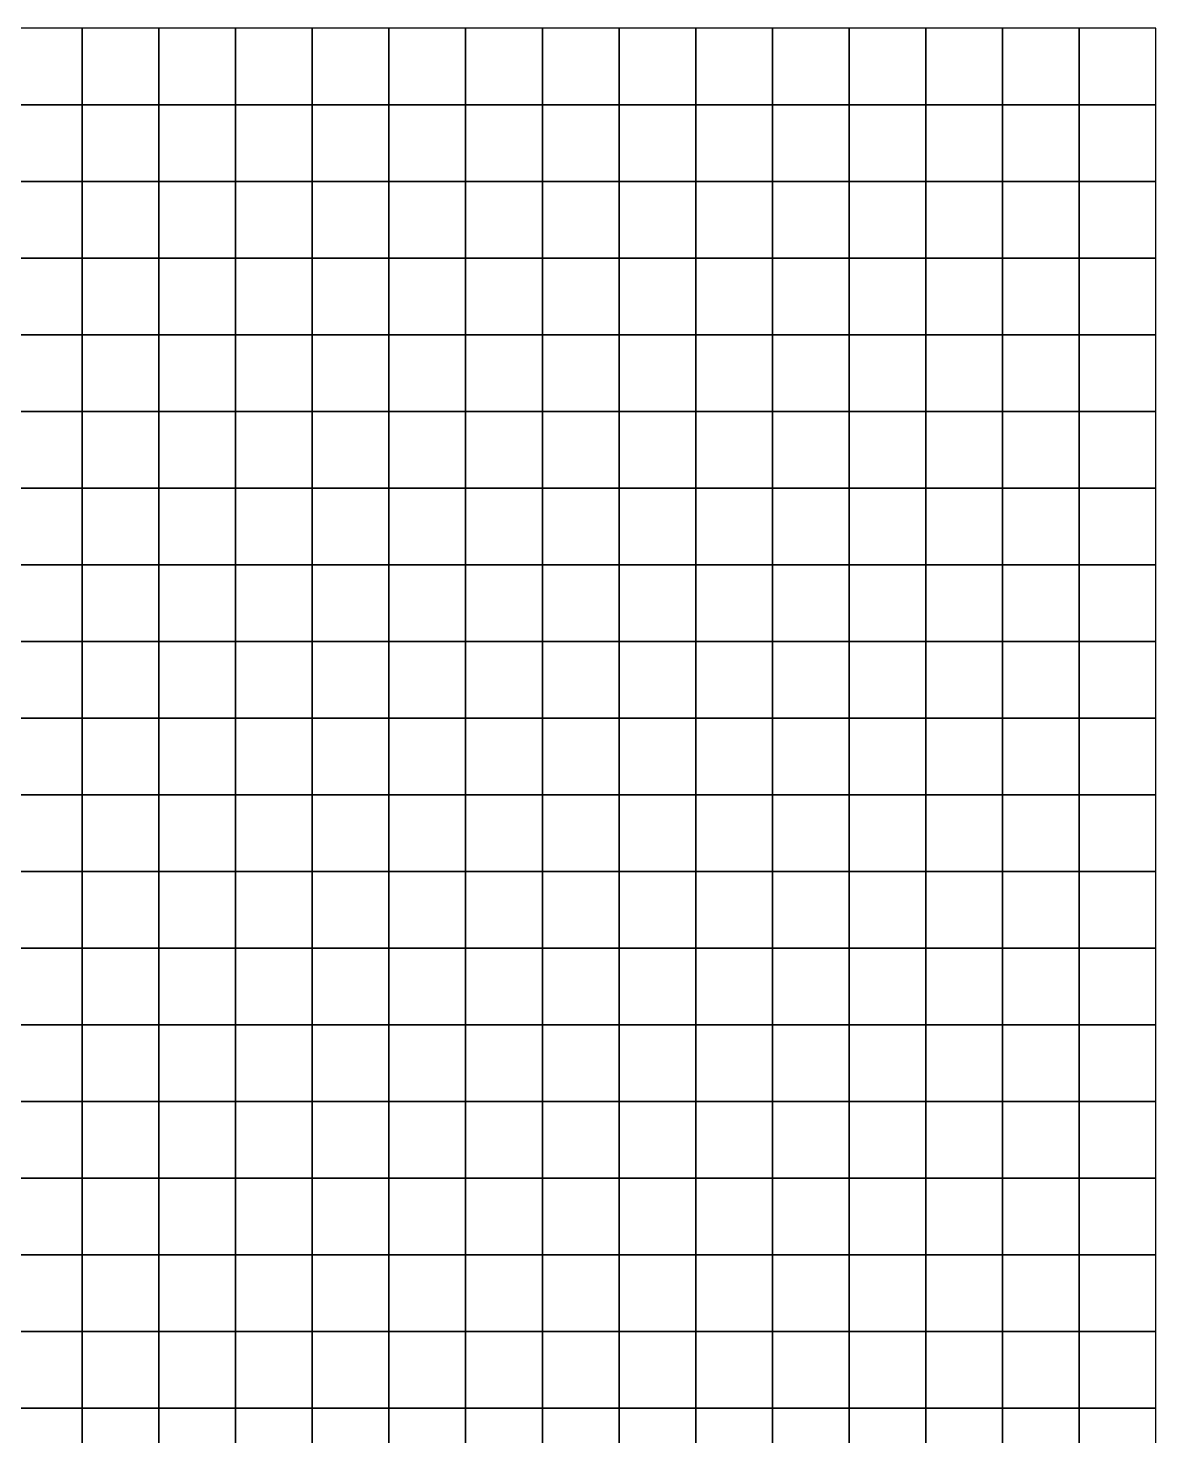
# Model space of a CAD drawing. Header units: metres. Extents: x 479850 to 482750, y 6959850 to 6961650.
# Drawn here: x 482015 to 482750, y 6960732 to 6961650 of the extents above; entities that cross this region are included whole.
import ezdxf

# ---------------------------------------------------------------- set-up
doc = ezdxf.new("R2010")
doc.units = ezdxf.units.M

msp = doc.modelspace()

# ---------------------------------------------------------------- linework, layer by layer
at = {"layer": 'GWL'}
for points in [[(482000, 6961600, 9.42), (482050, 6961600, 9.43), (482050, 6961650, 9.65), (482000, 6961650, 9.66)], [(482050, 6961600, 9.43), (482100, 6961600, 9.41), (482100, 6961650, 9.63), (482050, 6961650, 9.65)], [(482100, 6961600, 9.41), (482150, 6961600, 9.39), (482150, 6961650, 9.6), (482100, 6961650, 9.63)], [(482150, 6961600, 9.39), (482200, 6961600, 9.34), (482200, 6961650, 9.54), (482150, 6961650, 9.6)], [(482200, 6961600, 9.34), (482250, 6961600, 9.28), (482250, 6961650, 9.47), (482200, 6961650, 9.54)], [(482250, 6961600, 9.28), (482300, 6961600, 9.2), (482300, 6961650, 9.38), (482250, 6961650, 9.47)], [(482300, 6961600, 9.2), (482350, 6961600, 9.11), (482350, 6961650, 9.27), (482300, 6961650, 9.38)], [(482350, 6961600, 9.11), (482400, 6961600, 8.99), (482400, 6961650, 9.14), (482350, 6961650, 9.27)], [(482400, 6961600, 8.99), (482450, 6961600, 8.85), (482450, 6961650, 9), (482400, 6961650, 9.14)], [(482450, 6961600, 8.85), (482500, 6961600, 8.7), (482500, 6961650, 8.83), (482450, 6961650, 9)], [(482500, 6961600, 8.7), (482550, 6961600, 8.53), (482550, 6961650, 8.65), (482500, 6961650, 8.83)], [(482550, 6961600, 8.53), (482600, 6961600, 8.34), (482600, 6961650, 8.45), (482550, 6961650, 8.65)], [(482600, 6961600, 8.34), (482650, 6961600, 8.13), (482650, 6961650, 8.23), (482600, 6961650, 8.45)], [(482650, 6961600, 8.13), (482700, 6961600, 7.9), (482700, 6961650, 8), (482650, 6961650, 8.23)], [(482700, 6961600, 7.9), (482750, 6961600, 7.67), (482750, 6961650, 7.75), (482700, 6961650, 8)], [(482000, 6961550, 9.19), (482050, 6961550, 9.2), (482050, 6961600, 9.43), (482000, 6961600, 9.42)], [(482050, 6961550, 9.2), (482100, 6961550, 9.19), (482100, 6961600, 9.41), (482050, 6961600, 9.43)], [(482100, 6961550, 9.19), (482150, 6961550, 9.17), (482150, 6961600, 9.39), (482100, 6961600, 9.41)], [(482150, 6961550, 9.17), (482200, 6961550, 9.14), (482200, 6961600, 9.34), (482150, 6961600, 9.39)], [(482200, 6961550, 9.14), (482250, 6961550, 9.09), (482250, 6961600, 9.28), (482200, 6961600, 9.34)], [(482250, 6961550, 9.09), (482300, 6961550, 9.02), (482300, 6961600, 9.2), (482250, 6961600, 9.28)], [(482300, 6961550, 9.02), (482350, 6961550, 8.94), (482350, 6961600, 9.11), (482300, 6961600, 9.2)], [(482350, 6961550, 8.94), (482400, 6961550, 8.83), (482400, 6961600, 8.99), (482350, 6961600, 9.11)], [(482400, 6961550, 8.83), (482450, 6961550, 8.7), (482450, 6961600, 8.85), (482400, 6961600, 8.99)], [(482450, 6961550, 8.7), (482500, 6961550, 8.56), (482500, 6961600, 8.7), (482450, 6961600, 8.85)], [(482500, 6961550, 8.56), (482550, 6961550, 8.4), (482550, 6961600, 8.53), (482500, 6961600, 8.7)], [(482550, 6961550, 8.4), (482600, 6961550, 8.22), (482600, 6961600, 8.34), (482550, 6961600, 8.53)], [(482600, 6961550, 8.22), (482650, 6961550, 8.02), (482650, 6961600, 8.13), (482600, 6961600, 8.34)], [(482650, 6961550, 8.02), (482700, 6961550, 7.8), (482700, 6961600, 7.9), (482650, 6961600, 8.13)], [(482700, 6961550, 7.8), (482750, 6961550, 7.57), (482750, 6961600, 7.67), (482700, 6961600, 7.9)], [(482000, 6961500, 8.95), (482050, 6961500, 8.96), (482050, 6961550, 9.2), (482000, 6961550, 9.19)], [(482050, 6961500, 8.96), (482100, 6961500, 8.96), (482100, 6961550, 9.19), (482050, 6961550, 9.2)], [(482100, 6961500, 8.96), (482150, 6961500, 8.96), (482150, 6961550, 9.17), (482100, 6961550, 9.19)], [(482150, 6961500, 8.96), (482200, 6961500, 8.93), (482200, 6961550, 9.14), (482150, 6961550, 9.17)], [(482200, 6961500, 8.93), (482250, 6961500, 8.89), (482250, 6961550, 9.09), (482200, 6961550, 9.14)], [(482250, 6961500, 8.89), (482300, 6961500, 8.83), (482300, 6961550, 9.02), (482250, 6961550, 9.09)], [(482300, 6961500, 8.83), (482350, 6961500, 8.76), (482350, 6961550, 8.94), (482300, 6961550, 9.02)], [(482350, 6961500, 8.76), (482400, 6961500, 8.66), (482400, 6961550, 8.83), (482350, 6961550, 8.94)], [(482400, 6961500, 8.66), (482450, 6961500, 8.55), (482450, 6961550, 8.7), (482400, 6961550, 8.83)], [(482450, 6961500, 8.55), (482500, 6961500, 8.41), (482500, 6961550, 8.56), (482450, 6961550, 8.7)], [(482500, 6961500, 8.41), (482550, 6961500, 8.26), (482550, 6961550, 8.4), (482500, 6961550, 8.56)], [(482550, 6961500, 8.26), (482600, 6961500, 8.09), (482600, 6961550, 8.22), (482550, 6961550, 8.4)], [(482600, 6961500, 8.09), (482650, 6961500, 7.9), (482650, 6961550, 8.02), (482600, 6961550, 8.22)], [(482650, 6961500, 7.9), (482700, 6961500, 7.7), (482700, 6961550, 7.8), (482650, 6961550, 8.02)], [(482700, 6961500, 7.7), (482750, 6961500, 7.48), (482750, 6961550, 7.57), (482700, 6961550, 7.8)], [(482000, 6961450, 8.7), (482050, 6961450, 8.72), (482050, 6961500, 8.96), (482000, 6961500, 8.95)], [(482050, 6961450, 8.72), (482100, 6961450, 8.73), (482100, 6961500, 8.96), (482050, 6961500, 8.96)], [(482100, 6961450, 8.73), (482150, 6961450, 8.73), (482150, 6961500, 8.96), (482100, 6961500, 8.96)], [(482150, 6961450, 8.73), (482200, 6961450, 8.72), (482200, 6961500, 8.93), (482150, 6961500, 8.96)], [(482200, 6961450, 8.72), (482250, 6961450, 8.69), (482250, 6961500, 8.89), (482200, 6961500, 8.93)], [(482250, 6961450, 8.69), (482300, 6961450, 8.64), (482300, 6961500, 8.83), (482250, 6961500, 8.89)], [(482300, 6961450, 8.64), (482350, 6961450, 8.57), (482350, 6961500, 8.76), (482300, 6961500, 8.83)], [(482350, 6961450, 8.57), (482400, 6961450, 8.49), (482400, 6961500, 8.66), (482350, 6961500, 8.76)], [(482400, 6961450, 8.49), (482450, 6961450, 8.38), (482450, 6961500, 8.55), (482400, 6961500, 8.66)], [(482450, 6961450, 8.38), (482500, 6961450, 8.26), (482500, 6961500, 8.41), (482450, 6961500, 8.55)], [(482500, 6961450, 8.26), (482550, 6961450, 8.12), (482550, 6961500, 8.26), (482500, 6961500, 8.41)], [(482550, 6961450, 8.12), (482600, 6961450, 7.96), (482600, 6961500, 8.09), (482550, 6961500, 8.26)], [(482600, 6961450, 7.96), (482650, 6961450, 7.78), (482650, 6961500, 7.9), (482600, 6961500, 8.09)], [(482650, 6961450, 7.78), (482700, 6961450, 7.59), (482700, 6961500, 7.7), (482650, 6961500, 7.9)], [(482700, 6961450, 7.59), (482750, 6961450, 7.38), (482750, 6961500, 7.48), (482700, 6961500, 7.7)], [(482000, 6961400, 8.45), (482050, 6961400, 8.48), (482050, 6961450, 8.72), (482000, 6961450, 8.7)], [(482050, 6961400, 8.48), (482100, 6961400, 8.5), (482100, 6961450, 8.73), (482050, 6961450, 8.72)], [(482100, 6961400, 8.5), (482150, 6961400, 8.5), (482150, 6961450, 8.73), (482100, 6961450, 8.73)], [(482150, 6961400, 8.5), (482200, 6961400, 8.5), (482200, 6961450, 8.72), (482150, 6961450, 8.73)], [(482200, 6961400, 8.5), (482250, 6961400, 8.47), (482250, 6961450, 8.69), (482200, 6961450, 8.72)], [(482250, 6961400, 8.47), (482300, 6961400, 8.44), (482300, 6961450, 8.64), (482250, 6961450, 8.69)], [(482300, 6961400, 8.44), (482350, 6961400, 8.38), (482350, 6961450, 8.57), (482300, 6961450, 8.64)], [(482350, 6961400, 8.38), (482400, 6961400, 8.31), (482400, 6961450, 8.49), (482350, 6961450, 8.57)], [(482400, 6961400, 8.31), (482450, 6961400, 8.21), (482450, 6961450, 8.38), (482400, 6961450, 8.49)], [(482450, 6961400, 8.21), (482500, 6961400, 8.11), (482500, 6961450, 8.26), (482450, 6961450, 8.38)], [(482500, 6961400, 8.11), (482550, 6961400, 7.97), (482550, 6961450, 8.12), (482500, 6961450, 8.26)], [(482550, 6961400, 7.97), (482600, 6961400, 7.83), (482600, 6961450, 7.96), (482550, 6961450, 8.12)], [(482600, 6961400, 7.83), (482650, 6961400, 7.66), (482650, 6961450, 7.78), (482600, 6961450, 7.96)], [(482650, 6961400, 7.66), (482700, 6961400, 7.47), (482700, 6961450, 7.59), (482650, 6961450, 7.78)], [(482700, 6961400, 7.47), (482750, 6961400, 7.27), (482750, 6961450, 7.38), (482700, 6961450, 7.59)], [(482000, 6961350, 8.2), (482050, 6961350, 8.23), (482050, 6961400, 8.48), (482000, 6961400, 8.45)], [(482050, 6961350, 8.23), (482100, 6961350, 8.26), (482100, 6961400, 8.5), (482050, 6961400, 8.48)], [(482100, 6961350, 8.26), (482150, 6961350, 8.27), (482150, 6961400, 8.5), (482100, 6961400, 8.5)], [(482150, 6961350, 8.27), (482200, 6961350, 8.27), (482200, 6961400, 8.5), (482150, 6961400, 8.5)], [(482200, 6961350, 8.27), (482250, 6961350, 8.26), (482250, 6961400, 8.47), (482200, 6961400, 8.5)], [(482250, 6961350, 8.26), (482300, 6961350, 8.23), (482300, 6961400, 8.44), (482250, 6961400, 8.47)], [(482300, 6961350, 8.23), (482350, 6961350, 8.18), (482350, 6961400, 8.38), (482300, 6961400, 8.44)], [(482350, 6961350, 8.18), (482400, 6961350, 8.12), (482400, 6961400, 8.31), (482350, 6961400, 8.38)], [(482400, 6961350, 8.12), (482450, 6961350, 8.04), (482450, 6961400, 8.21), (482400, 6961400, 8.31)], [(482450, 6961350, 8.04), (482500, 6961350, 7.94), (482500, 6961400, 8.11), (482450, 6961400, 8.21)], [(482500, 6961350, 7.94), (482550, 6961350, 7.82), (482550, 6961400, 7.97), (482500, 6961400, 8.11)], [(482550, 6961350, 7.82), (482600, 6961350, 7.68), (482600, 6961400, 7.83), (482550, 6961400, 7.97)], [(482600, 6961350, 7.68), (482650, 6961350, 7.53), (482650, 6961400, 7.66), (482600, 6961400, 7.83)], [(482650, 6961350, 7.53), (482700, 6961350, 7.35), (482700, 6961400, 7.47), (482650, 6961400, 7.66)], [(482700, 6961350, 7.35), (482750, 6961350, 7.16), (482750, 6961400, 7.27), (482700, 6961400, 7.47)], [(482000, 6961300, 7.95), (482050, 6961300, 7.99), (482050, 6961350, 8.23), (482000, 6961350, 8.2)], [(482050, 6961300, 7.99), (482100, 6961300, 8.01), (482100, 6961350, 8.26), (482050, 6961350, 8.23)], [(482100, 6961300, 8.01), (482150, 6961300, 8.03), (482150, 6961350, 8.27), (482100, 6961350, 8.26)], [(482150, 6961300, 8.03), (482200, 6961300, 8.04), (482200, 6961350, 8.27), (482150, 6961350, 8.27)], [(482200, 6961300, 8.04), (482250, 6961300, 8.04), (482250, 6961350, 8.26), (482200, 6961350, 8.27)], [(482250, 6961300, 8.04), (482300, 6961300, 8.02), (482300, 6961350, 8.23), (482250, 6961350, 8.26)], [(482300, 6961300, 8.02), (482350, 6961300, 7.98), (482350, 6961350, 8.18), (482300, 6961350, 8.23)], [(482350, 6961300, 7.98), (482400, 6961300, 7.93), (482400, 6961350, 8.12), (482350, 6961350, 8.18)], [(482400, 6961300, 7.93), (482450, 6961300, 7.86), (482450, 6961350, 8.04), (482400, 6961350, 8.12)], [(482450, 6961300, 7.86), (482500, 6961300, 7.77), (482500, 6961350, 7.94), (482450, 6961350, 8.04)], [(482500, 6961300, 7.77), (482550, 6961300, 7.66), (482550, 6961350, 7.82), (482500, 6961350, 7.94)], [(482550, 6961300, 7.66), (482600, 6961300, 7.53), (482600, 6961350, 7.68), (482550, 6961350, 7.82)], [(482600, 6961300, 7.53), (482650, 6961300, 7.39), (482650, 6961350, 7.53), (482600, 6961350, 7.68)], [(482650, 6961300, 7.39), (482700, 6961300, 7.22), (482700, 6961350, 7.35), (482650, 6961350, 7.53)], [(482700, 6961300, 7.22), (482750, 6961300, 7.04), (482750, 6961350, 7.16), (482700, 6961350, 7.35)], [(482000, 6961250, 7.69), (482050, 6961250, 7.73), (482050, 6961300, 7.99), (482000, 6961300, 7.95)], [(482050, 6961250, 7.73), (482100, 6961250, 7.77), (482100, 6961300, 8.01), (482050, 6961300, 7.99)], [(482100, 6961250, 7.77), (482150, 6961250, 7.79), (482150, 6961300, 8.03), (482100, 6961300, 8.01)], [(482150, 6961250, 7.79), (482200, 6961250, 7.81), (482200, 6961300, 8.04), (482150, 6961300, 8.03)], [(482200, 6961250, 7.81), (482250, 6961250, 7.81), (482250, 6961300, 8.04), (482200, 6961300, 8.04)], [(482250, 6961250, 7.81), (482300, 6961250, 7.8), (482300, 6961300, 8.02), (482250, 6961300, 8.04)], [(482300, 6961250, 7.8), (482350, 6961250, 7.77), (482350, 6961300, 7.98), (482300, 6961300, 8.02)], [(482350, 6961250, 7.77), (482400, 6961250, 7.73), (482400, 6961300, 7.93), (482350, 6961300, 7.98)], [(482400, 6961250, 7.73), (482450, 6961250, 7.67), (482450, 6961300, 7.86), (482400, 6961300, 7.93)], [(482450, 6961250, 7.67), (482500, 6961250, 7.59), (482500, 6961300, 7.77), (482450, 6961300, 7.86)], [(482500, 6961250, 7.59), (482550, 6961250, 7.5), (482550, 6961300, 7.66), (482500, 6961300, 7.77)], [(482550, 6961250, 7.5), (482600, 6961250, 7.38), (482600, 6961300, 7.53), (482550, 6961300, 7.66)], [(482600, 6961250, 7.38), (482650, 6961250, 7.24), (482650, 6961300, 7.39), (482600, 6961300, 7.53)], [(482650, 6961250, 7.24), (482700, 6961250, 7.09), (482700, 6961300, 7.22), (482650, 6961300, 7.39)], [(482700, 6961250, 7.09), (482750, 6961250, 6.92), (482750, 6961300, 7.04), (482700, 6961300, 7.22)], [(482000, 6961200, 7.44), (482050, 6961200, 7.48), (482050, 6961250, 7.73), (482000, 6961250, 7.69)], [(482050, 6961200, 7.48), (482100, 6961200, 7.52), (482100, 6961250, 7.77), (482050, 6961250, 7.73)], [(482100, 6961200, 7.52), (482150, 6961200, 7.55), (482150, 6961250, 7.79), (482100, 6961250, 7.77)], [(482150, 6961200, 7.55), (482200, 6961200, 7.57), (482200, 6961250, 7.81), (482150, 6961250, 7.79)], [(482200, 6961200, 7.57), (482250, 6961200, 7.58), (482250, 6961250, 7.81), (482200, 6961250, 7.81)], [(482250, 6961200, 7.58), (482300, 6961200, 7.58), (482300, 6961250, 7.8), (482250, 6961250, 7.81)], [(482300, 6961200, 7.58), (482350, 6961200, 7.56), (482350, 6961250, 7.77), (482300, 6961250, 7.8)], [(482350, 6961200, 7.56), (482400, 6961200, 7.53), (482400, 6961250, 7.73), (482350, 6961250, 7.77)], [(482400, 6961200, 7.53), (482450, 6961200, 7.48), (482450, 6961250, 7.67), (482400, 6961250, 7.73)], [(482450, 6961200, 7.48), (482500, 6961200, 7.41), (482500, 6961250, 7.59), (482450, 6961250, 7.67)], [(482500, 6961200, 7.41), (482550, 6961200, 7.32), (482550, 6961250, 7.5), (482500, 6961250, 7.59)], [(482550, 6961200, 7.32), (482600, 6961200, 7.22), (482600, 6961250, 7.38), (482550, 6961250, 7.5)], [(482600, 6961200, 7.22), (482650, 6961200, 7.09), (482650, 6961250, 7.24), (482600, 6961250, 7.38)], [(482650, 6961200, 7.09), (482700, 6961200, 6.95), (482700, 6961250, 7.09), (482650, 6961250, 7.24)], [(482700, 6961200, 6.95), (482750, 6961200, 6.79), (482750, 6961250, 6.92), (482700, 6961250, 7.09)], [(482000, 6961150, 7.18), (482050, 6961150, 7.22), (482050, 6961200, 7.48), (482000, 6961200, 7.44)], [(482050, 6961150, 7.22), (482100, 6961150, 7.27), (482100, 6961200, 7.52), (482050, 6961200, 7.48)], [(482100, 6961150, 7.27), (482150, 6961150, 7.3), (482150, 6961200, 7.55), (482100, 6961200, 7.52)], [(482150, 6961150, 7.3), (482200, 6961150, 7.33), (482200, 6961200, 7.57), (482150, 6961200, 7.55)], [(482200, 6961150, 7.33), (482250, 6961150, 7.34), (482250, 6961200, 7.58), (482200, 6961200, 7.57)], [(482250, 6961150, 7.34), (482300, 6961150, 7.35), (482300, 6961200, 7.58), (482250, 6961200, 7.58)], [(482300, 6961150, 7.35), (482350, 6961150, 7.34), (482350, 6961200, 7.56), (482300, 6961200, 7.58)], [(482350, 6961150, 7.34), (482400, 6961150, 7.32), (482400, 6961200, 7.53), (482350, 6961200, 7.56)], [(482400, 6961150, 7.32), (482450, 6961150, 7.28), (482450, 6961200, 7.48), (482400, 6961200, 7.53)], [(482450, 6961150, 7.28), (482500, 6961150, 7.22), (482500, 6961200, 7.41), (482450, 6961200, 7.48)], [(482500, 6961150, 7.22), (482550, 6961150, 7.14), (482550, 6961200, 7.32), (482500, 6961200, 7.41)], [(482550, 6961150, 7.14), (482600, 6961150, 7.05), (482600, 6961200, 7.22), (482550, 6961200, 7.32)], [(482600, 6961150, 7.05), (482650, 6961150, 6.94), (482650, 6961200, 7.09), (482600, 6961200, 7.22)], [(482650, 6961150, 6.94), (482700, 6961150, 6.8), (482700, 6961200, 6.95), (482650, 6961200, 7.09)], [(482700, 6961150, 6.8), (482750, 6961150, 6.65), (482750, 6961200, 6.79), (482700, 6961200, 6.95)], [(482000, 6961100, 6.92), (482050, 6961100, 6.97), (482050, 6961150, 7.22), (482000, 6961150, 7.18)], [(482050, 6961100, 6.97), (482100, 6961100, 7.01), (482100, 6961150, 7.27), (482050, 6961150, 7.22)], [(482100, 6961100, 7.01), (482150, 6961100, 7.05), (482150, 6961150, 7.3), (482100, 6961150, 7.27)], [(482150, 6961100, 7.05), (482200, 6961100, 7.08), (482200, 6961150, 7.33), (482150, 6961150, 7.3)], [(482200, 6961100, 7.08), (482250, 6961100, 7.11), (482250, 6961150, 7.34), (482200, 6961150, 7.33)], [(482250, 6961100, 7.11), (482300, 6961100, 7.12), (482300, 6961150, 7.35), (482250, 6961150, 7.34)], [(482300, 6961100, 7.12), (482350, 6961100, 7.12), (482350, 6961150, 7.34), (482300, 6961150, 7.35)], [(482350, 6961100, 7.12), (482400, 6961100, 7.1), (482400, 6961150, 7.32), (482350, 6961150, 7.34)], [(482400, 6961100, 7.1), (482450, 6961100, 7.07), (482450, 6961150, 7.28), (482400, 6961150, 7.32)], [(482450, 6961100, 7.07), (482500, 6961100, 7.02), (482500, 6961150, 7.22), (482450, 6961150, 7.28)], [(482500, 6961100, 7.02), (482550, 6961100, 6.96), (482550, 6961150, 7.14), (482500, 6961150, 7.22)], [(482550, 6961100, 6.96), (482600, 6961100, 6.88), (482600, 6961150, 7.05), (482550, 6961150, 7.14)], [(482600, 6961100, 6.88), (482650, 6961100, 6.77), (482650, 6961150, 6.94), (482600, 6961150, 7.05)], [(482650, 6961100, 6.77), (482700, 6961100, 6.65), (482700, 6961150, 6.8), (482650, 6961150, 6.94)], [(482700, 6961100, 6.65), (482750, 6961100, 6.51), (482750, 6961150, 6.65), (482700, 6961150, 6.8)], [(482000, 6961050, 6.66), (482050, 6961050, 6.71), (482050, 6961100, 6.97), (482000, 6961100, 6.92)], [(482050, 6961050, 6.71), (482100, 6961050, 6.76), (482100, 6961100, 7.01), (482050, 6961100, 6.97)], [(482100, 6961050, 6.76), (482150, 6961050, 6.8), (482150, 6961100, 7.05), (482100, 6961100, 7.01)], [(482150, 6961050, 6.8), (482200, 6961050, 6.83), (482200, 6961100, 7.08), (482150, 6961100, 7.05)], [(482200, 6961050, 6.83), (482250, 6961050, 6.86), (482250, 6961100, 7.11), (482200, 6961100, 7.08)], [(482250, 6961050, 6.86), (482300, 6961050, 6.88), (482300, 6961100, 7.12), (482250, 6961100, 7.11)], [(482300, 6961050, 6.88), (482350, 6961050, 6.89), (482350, 6961100, 7.12), (482300, 6961100, 7.12)], [(482350, 6961050, 6.89), (482400, 6961050, 6.88), (482400, 6961100, 7.1), (482350, 6961100, 7.12)], [(482400, 6961050, 6.88), (482450, 6961050, 6.86), (482450, 6961100, 7.07), (482400, 6961100, 7.1)], [(482450, 6961050, 6.86), (482500, 6961050, 6.82), (482500, 6961100, 7.02), (482450, 6961100, 7.07)], [(482500, 6961050, 6.82), (482550, 6961050, 6.77), (482550, 6961100, 6.96), (482500, 6961100, 7.02)], [(482550, 6961050, 6.77), (482600, 6961050, 6.69), (482600, 6961100, 6.88), (482550, 6961100, 6.96)], [(482600, 6961050, 6.69), (482650, 6961050, 6.6), (482650, 6961100, 6.77), (482600, 6961100, 6.88)], [(482650, 6961050, 6.6), (482700, 6961050, 6.49), (482700, 6961100, 6.65), (482650, 6961100, 6.77)], [(482700, 6961050, 6.49), (482750, 6961050, 6.36), (482750, 6961100, 6.51), (482700, 6961100, 6.65)], [(482000, 6961000, 6.4), (482050, 6961000, 6.45), (482050, 6961050, 6.71), (482000, 6961050, 6.66)], [(482050, 6961000, 6.45), (482100, 6961000, 6.5), (482100, 6961050, 6.76), (482050, 6961050, 6.71)], [(482100, 6961000, 6.5), (482150, 6961000, 6.54), (482150, 6961050, 6.8), (482100, 6961050, 6.76)], [(482150, 6961000, 6.54), (482200, 6961000, 6.58), (482200, 6961050, 6.83), (482150, 6961050, 6.8)], [(482200, 6961000, 6.58), (482250, 6961000, 6.62), (482250, 6961050, 6.86), (482200, 6961050, 6.83)], [(482250, 6961000, 6.62), (482300, 6961000, 6.64), (482300, 6961050, 6.88), (482250, 6961050, 6.86)], [(482300, 6961000, 6.64), (482350, 6961000, 6.65), (482350, 6961050, 6.89), (482300, 6961050, 6.88)], [(482350, 6961000, 6.65), (482400, 6961000, 6.66), (482400, 6961050, 6.88), (482350, 6961050, 6.89)], [(482400, 6961000, 6.66), (482450, 6961000, 6.64), (482450, 6961050, 6.86), (482400, 6961050, 6.88)], [(482450, 6961000, 6.64), (482500, 6961000, 6.61), (482500, 6961050, 6.82), (482450, 6961050, 6.86)], [(482500, 6961000, 6.61), (482550, 6961000, 6.57), (482550, 6961050, 6.77), (482500, 6961050, 6.82)], [(482550, 6961000, 6.57), (482600, 6961000, 6.51), (482600, 6961050, 6.69), (482550, 6961050, 6.77)], [(482600, 6961000, 6.51), (482650, 6961000, 6.43), (482650, 6961050, 6.6), (482600, 6961050, 6.69)], [(482650, 6961000, 6.43), (482700, 6961000, 6.33), (482700, 6961050, 6.49), (482650, 6961050, 6.6)], [(482700, 6961000, 6.33), (482750, 6961000, 6.21), (482750, 6961050, 6.36), (482700, 6961050, 6.49)], [(482000, 6960950, 6.14), (482050, 6960950, 6.19), (482050, 6961000, 6.45), (482000, 6961000, 6.4)], [(482050, 6960950, 6.19), (482100, 6960950, 6.24), (482100, 6961000, 6.5), (482050, 6961000, 6.45)], [(482100, 6960950, 6.24), (482150, 6960950, 6.29), (482150, 6961000, 6.54), (482100, 6961000, 6.5)], [(482150, 6960950, 6.29), (482200, 6960950, 6.33), (482200, 6961000, 6.58), (482150, 6961000, 6.54)], [(482200, 6960950, 6.33), (482250, 6960950, 6.37), (482250, 6961000, 6.62), (482200, 6961000, 6.58)], [(482250, 6960950, 6.37), (482300, 6960950, 6.4), (482300, 6961000, 6.64), (482250, 6961000, 6.62)], [(482300, 6960950, 6.4), (482350, 6960950, 6.42), (482350, 6961000, 6.65), (482300, 6961000, 6.64)], [(482350, 6960950, 6.42), (482400, 6960950, 6.42), (482400, 6961000, 6.66), (482350, 6961000, 6.65)], [(482400, 6960950, 6.42), (482450, 6960950, 6.42), (482450, 6961000, 6.64), (482400, 6961000, 6.66)], [(482450, 6960950, 6.42), (482500, 6960950, 6.4), (482500, 6961000, 6.61), (482450, 6961000, 6.64)], [(482500, 6960950, 6.4), (482550, 6960950, 6.37), (482550, 6961000, 6.57), (482500, 6961000, 6.61)], [(482550, 6960950, 6.37), (482600, 6960950, 6.31), (482600, 6961000, 6.51), (482550, 6961000, 6.57)], [(482600, 6960950, 6.31), (482650, 6960950, 6.24), (482650, 6961000, 6.43), (482600, 6961000, 6.51)], [(482650, 6960950, 6.24), (482700, 6960950, 6.16), (482700, 6961000, 6.33), (482650, 6961000, 6.43)], [(482700, 6960950, 6.16), (482750, 6960950, 6.05), (482750, 6961000, 6.21), (482700, 6961000, 6.33)], [(482000, 6960900, 5.89), (482050, 6960900, 5.93), (482050, 6960950, 6.19), (482000, 6960950, 6.14)], [(482050, 6960900, 5.93), (482100, 6960900, 5.98), (482100, 6960950, 6.24), (482050, 6960950, 6.19)], [(482100, 6960900, 5.98), (482150, 6960900, 6.03), (482150, 6960950, 6.29), (482100, 6960950, 6.24)], [(482150, 6960900, 6.03), (482200, 6960900, 6.08), (482200, 6960950, 6.33), (482150, 6960950, 6.29)], [(482200, 6960900, 6.08), (482250, 6960900, 6.12), (482250, 6960950, 6.37), (482200, 6960950, 6.33)], [(482250, 6960900, 6.12), (482300, 6960900, 6.15), (482300, 6960950, 6.4), (482250, 6960950, 6.37)], [(482300, 6960900, 6.15), (482350, 6960900, 6.17), (482350, 6960950, 6.42), (482300, 6960950, 6.4)], [(482350, 6960900, 6.17), (482400, 6960900, 6.19), (482400, 6960950, 6.42), (482350, 6960950, 6.42)], [(482400, 6960900, 6.19), (482450, 6960900, 6.19), (482450, 6960950, 6.42), (482400, 6960950, 6.42)], [(482450, 6960900, 6.19), (482500, 6960900, 6.18), (482500, 6960950, 6.4), (482450, 6960950, 6.42)], [(482500, 6960900, 6.18), (482550, 6960900, 6.16), (482550, 6960950, 6.37), (482500, 6960950, 6.4)], [(482550, 6960900, 6.16), (482600, 6960900, 6.12), (482600, 6960950, 6.31), (482550, 6960950, 6.37)], [(482600, 6960900, 6.12), (482650, 6960900, 6.06), (482650, 6960950, 6.24), (482600, 6960950, 6.31)], [(482650, 6960900, 6.06), (482700, 6960900, 5.98), (482700, 6960950, 6.16), (482650, 6960950, 6.24)], [(482700, 6960900, 5.98), (482750, 6960900, 5.88), (482750, 6960950, 6.05), (482700, 6960950, 6.16)], [(482000, 6960850, 5.63), (482050, 6960850, 5.68), (482050, 6960900, 5.93), (482000, 6960900, 5.89)], [(482050, 6960850, 5.68), (482100, 6960850, 5.72), (482100, 6960900, 5.98), (482050, 6960900, 5.93)], [(482100, 6960850, 5.72), (482150, 6960850, 5.77), (482150, 6960900, 6.03), (482100, 6960900, 5.98)], [(482150, 6960850, 5.77), (482200, 6960850, 5.82), (482200, 6960900, 6.08), (482150, 6960900, 6.03)], [(482200, 6960850, 5.82), (482250, 6960850, 5.86), (482250, 6960900, 6.12), (482200, 6960900, 6.08)], [(482250, 6960850, 5.86), (482300, 6960850, 5.9), (482300, 6960900, 6.15), (482250, 6960900, 6.12)], [(482300, 6960850, 5.9), (482350, 6960850, 5.93), (482350, 6960900, 6.17), (482300, 6960900, 6.15)], [(482350, 6960850, 5.93), (482400, 6960850, 5.95), (482400, 6960900, 6.19), (482350, 6960900, 6.17)], [(482400, 6960850, 5.95), (482450, 6960850, 5.96), (482450, 6960900, 6.19), (482400, 6960900, 6.19)], [(482450, 6960850, 5.96), (482500, 6960850, 5.96), (482500, 6960900, 6.18), (482450, 6960900, 6.19)], [(482500, 6960850, 5.96), (482550, 6960850, 5.94), (482550, 6960900, 6.16), (482500, 6960900, 6.18)], [(482550, 6960850, 5.94), (482600, 6960850, 5.91), (482600, 6960900, 6.12), (482550, 6960900, 6.16)], [(482600, 6960850, 5.91), (482650, 6960850, 5.86), (482650, 6960900, 6.06), (482600, 6960900, 6.12)], [(482650, 6960850, 5.86), (482700, 6960850, 5.79), (482700, 6960900, 5.98), (482650, 6960900, 6.06)], [(482700, 6960850, 5.79), (482750, 6960850, 5.71), (482750, 6960900, 5.88), (482700, 6960900, 5.98)], [(482000, 6960800, 5.38), (482050, 6960800, 5.42), (482050, 6960850, 5.68), (482000, 6960850, 5.63)], [(482050, 6960800, 5.42), (482100, 6960800, 5.46), (482100, 6960850, 5.72), (482050, 6960850, 5.68)], [(482100, 6960800, 5.46), (482150, 6960800, 5.51), (482150, 6960850, 5.77), (482100, 6960850, 5.72)], [(482150, 6960800, 5.51), (482200, 6960800, 5.56), (482200, 6960850, 5.82), (482150, 6960850, 5.77)], [(482200, 6960800, 5.56), (482250, 6960800, 5.61), (482250, 6960850, 5.86), (482200, 6960850, 5.82)], [(482250, 6960800, 5.61), (482300, 6960800, 5.65), (482300, 6960850, 5.9), (482250, 6960850, 5.86)], [(482300, 6960800, 5.65), (482350, 6960800, 5.68), (482350, 6960850, 5.93), (482300, 6960850, 5.9)], [(482350, 6960800, 5.68), (482400, 6960800, 5.71), (482400, 6960850, 5.95), (482350, 6960850, 5.93)], [(482400, 6960800, 5.71), (482450, 6960800, 5.73), (482450, 6960850, 5.96), (482400, 6960850, 5.95)], [(482450, 6960800, 5.73), (482500, 6960800, 5.73), (482500, 6960850, 5.96), (482450, 6960850, 5.96)], [(482500, 6960800, 5.73), (482550, 6960800, 5.72), (482550, 6960850, 5.94), (482500, 6960850, 5.96)], [(482550, 6960800, 5.72), (482600, 6960800, 5.7), (482600, 6960850, 5.91), (482550, 6960850, 5.94)], [(482600, 6960800, 5.7), (482650, 6960800, 5.66), (482650, 6960850, 5.86), (482600, 6960850, 5.91)], [(482650, 6960800, 5.66), (482700, 6960800, 5.6), (482700, 6960850, 5.79), (482650, 6960850, 5.86)], [(482700, 6960800, 5.6), (482750, 6960800, 5.53), (482750, 6960850, 5.71), (482700, 6960850, 5.79)], [(482000, 6960750, 5.13), (482050, 6960750, 5.17), (482050, 6960800, 5.42), (482000, 6960800, 5.38)], [(482050, 6960750, 5.17), (482100, 6960750, 5.21), (482100, 6960800, 5.46), (482050, 6960800, 5.42)], [(482100, 6960750, 5.21), (482150, 6960750, 5.25), (482150, 6960800, 5.51), (482100, 6960800, 5.46)], [(482150, 6960750, 5.25), (482200, 6960750, 5.3), (482200, 6960800, 5.56), (482150, 6960800, 5.51)], [(482200, 6960750, 5.3), (482250, 6960750, 5.35), (482250, 6960800, 5.61), (482200, 6960800, 5.56)], [(482250, 6960750, 5.35), (482300, 6960750, 5.39), (482300, 6960800, 5.65), (482250, 6960800, 5.61)], [(482300, 6960750, 5.39), (482350, 6960750, 5.43), (482350, 6960800, 5.68), (482300, 6960800, 5.65)], [(482350, 6960750, 5.43), (482400, 6960750, 5.46), (482400, 6960800, 5.71), (482350, 6960800, 5.68)], [(482400, 6960750, 5.46), (482450, 6960750, 5.49), (482450, 6960800, 5.73), (482400, 6960800, 5.71)], [(482450, 6960750, 5.49), (482500, 6960750, 5.5), (482500, 6960800, 5.73), (482450, 6960800, 5.73)], [(482500, 6960750, 5.5), (482550, 6960750, 5.5), (482550, 6960800, 5.72), (482500, 6960800, 5.73)], [(482550, 6960750, 5.5), (482600, 6960750, 5.49), (482600, 6960800, 5.7), (482550, 6960800, 5.72)], [(482600, 6960750, 5.49), (482650, 6960750, 5.46), (482650, 6960800, 5.66), (482600, 6960800, 5.7)], [(482650, 6960750, 5.46), (482700, 6960750, 5.41), (482700, 6960800, 5.6), (482650, 6960800, 5.66)], [(482700, 6960750, 5.41), (482750, 6960750, 5.34), (482750, 6960800, 5.53), (482700, 6960800, 5.6)], [(482000, 6960700, 4.88), (482050, 6960700, 4.91), (482050, 6960750, 5.17), (482000, 6960750, 5.13)], [(482050, 6960700, 4.91), (482100, 6960700, 4.95), (482100, 6960750, 5.21), (482050, 6960750, 5.17)], [(482100, 6960700, 4.95), (482150, 6960700, 5), (482150, 6960750, 5.25), (482100, 6960750, 5.21)], [(482150, 6960700, 5), (482200, 6960700, 5.04), (482200, 6960750, 5.3), (482150, 6960750, 5.25)], [(482200, 6960700, 5.04), (482250, 6960700, 5.09), (482250, 6960750, 5.35), (482200, 6960750, 5.3)], [(482250, 6960700, 5.09), (482300, 6960700, 5.14), (482300, 6960750, 5.39), (482250, 6960750, 5.35)], [(482300, 6960700, 5.14), (482350, 6960700, 5.18), (482350, 6960750, 5.43), (482300, 6960750, 5.39)], [(482350, 6960700, 5.18), (482400, 6960700, 5.22), (482400, 6960750, 5.46), (482350, 6960750, 5.43)], [(482400, 6960700, 5.22), (482450, 6960700, 5.25), (482450, 6960750, 5.49), (482400, 6960750, 5.46)], [(482450, 6960700, 5.25), (482500, 6960700, 5.26), (482500, 6960750, 5.5), (482450, 6960750, 5.49)], [(482500, 6960700, 5.26), (482550, 6960700, 5.27), (482550, 6960750, 5.5), (482500, 6960750, 5.5)], [(482550, 6960700, 5.27), (482600, 6960700, 5.26), (482600, 6960750, 5.49), (482550, 6960750, 5.5)], [(482600, 6960700, 5.26), (482650, 6960700, 5.24), (482650, 6960750, 5.46), (482600, 6960750, 5.49)], [(482650, 6960700, 5.24), (482700, 6960700, 5.21), (482700, 6960750, 5.41), (482650, 6960750, 5.46)], [(482700, 6960700, 5.21), (482750, 6960700, 5.15), (482750, 6960750, 5.34), (482700, 6960750, 5.41)]]:
    msp.add_3dface(points, dxfattribs=at)

doc.saveas('drawing.dxf')
